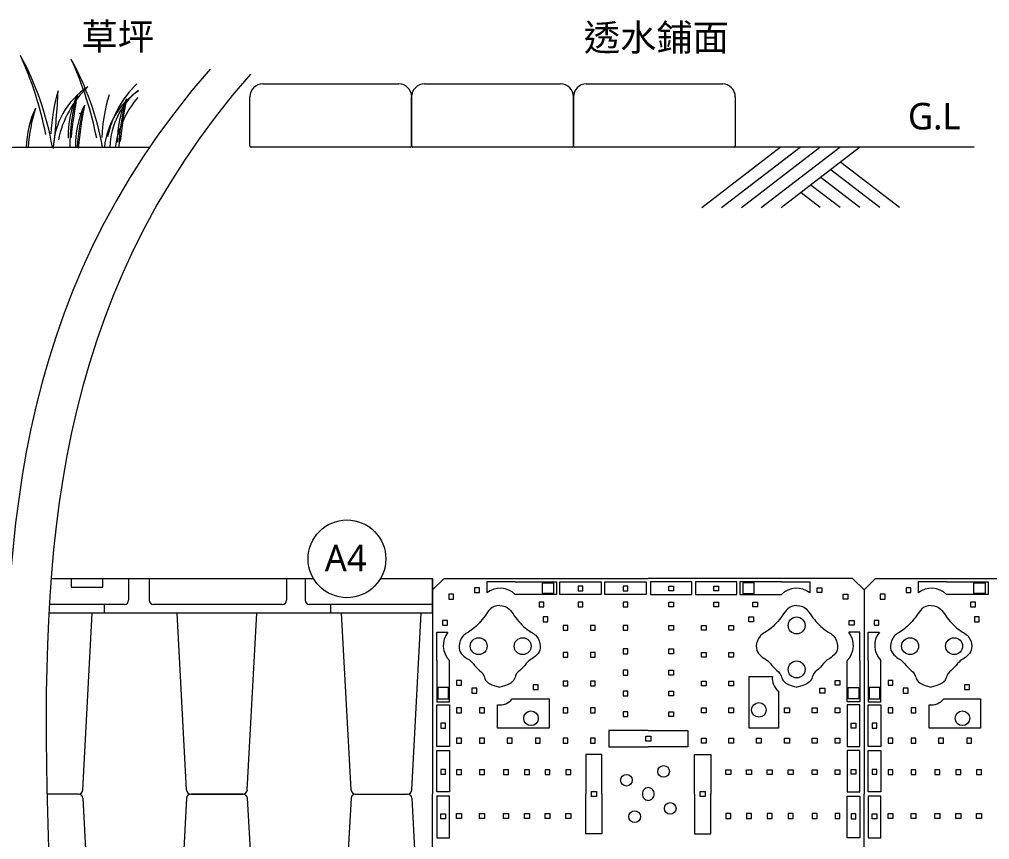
# Model space of a CAD drawing. Header units: millimetres. Extents: x 5208 to 9408, y 10 to 2980.
# Drawn here: x 7330 to 8060, y 1059 to 1677 of the extents above; entities that cross this region are included whole.
import ezdxf

# ---------------------------------------------------------------- set-up
doc = ezdxf.new("R2010")
doc.units = ezdxf.units.MM
doc.styles.add('微軟正黑體-20', font='Microsoft JhengHei.ttf', dxfattribs={"height": 20})

msp = doc.modelspace()

# ---------------------------------------------------------------- linework, layer by layer
at = {"lineweight": 5}
for p, q in [((7512.82, 1628.02), (7615.25, 1628.02)), ((7634.56, 1628.02), (7736.99, 1628.02)), ((7756.31, 1628.02), (7858.74, 1628.02)), ((7503.16, 1581.45), (7503.16, 1618.36)), ((7624.9, 1618.36), (7624.9, 1581.45)), ((7624.9, 1581.45), (7624.9, 1618.36)), ((7746.65, 1618.36), (7746.65, 1581.45)), ((7746.65, 1581.45), (7746.65, 1618.36)), ((7868.39, 1618.36), (7868.39, 1581.45)), ((6591.73, 1580.49), (7427.75, 1580.49)), ((7623.94, 1580.49), (7504.12, 1580.49)), ((7745.68, 1580.49), (7625.87, 1580.49)), ((7867.43, 1580.49), (7747.61, 1580.49)), ((8048.11, 1580.49), (7867.43, 1580.49)), ((7353.58, 1255.91), (7550.94, 1255.91)), ((7368.85, 1255.91), (7368.85, 1249.32)), ((7392.48, 1249.32), (7392.48, 1255.91)), ((7411.97, 1255.91), (7411.97, 1239.6)), ((7427.44, 1255.91), (7427.44, 1239.6)), ((7530.82, 1255.91), (7530.82, 1239.6)), ((7544.85, 1255.91), (7544.85, 1239.6)), ((7601.51, 1255.91), (7640.65, 1255.91)), ((7640.65, 1229.83), (7640.65, 1255.91)), ((7640.65, 1255.91), (7640.65, 1229.83)), ((7649.37, 1255.91), (7640.65, 1247.3)), ((7649.37, 1255.91), (7802.94, 1255.91)), ((7956.51, 1255.91), (7802.94, 1255.91)), ((7956.51, 1255.91), (7965.23, 1247.3)), ((7973.95, 1255.91), (7965.23, 1247.3)), ((7973.95, 1255.91), (8127.52, 1255.91)), ((7368.85, 1249.32), (7392.48, 1249.32)), ((7672.28, 1248.92), (7672.28, 1245.28)), ((7675.92, 1248.92), (7672.28, 1248.92)), ((7675.92, 1245.28), (7675.92, 1248.92)), ((7702.79, 1253.4), (7681.43, 1253.4)), ((7681.43, 1253.4), (7681.43, 1245)), ((7702.79, 1253.4), (7733.96, 1253.4)), ((7723.23, 1252.59), (7731.71, 1252.59)), ((7723.23, 1244.66), (7723.23, 1252.59)), ((7731.71, 1252.59), (7731.71, 1244.66)), ((7733.96, 1253.4), (7733.96, 1243.84)), ((7736.29, 1243.84), (7736.29, 1253.4)), ((7736.29, 1253.4), (7767.46, 1253.4)), ((7750.06, 1250.08), (7750.06, 1246.44)), ((7753.69, 1250.08), (7750.06, 1250.08)), ((7753.69, 1246.44), (7753.69, 1250.08)), ((7767.46, 1253.4), (7767.46, 1243.84)), ((7770.17, 1243.84), (7770.17, 1253.4)), ((7770.17, 1253.4), (7801.34, 1253.4)), ((7783.94, 1250.08), (7783.94, 1246.44)), ((7787.57, 1250.08), (7783.94, 1250.08)), ((7787.57, 1246.44), (7787.57, 1250.08)), ((7801.34, 1253.4), (7801.34, 1243.84)), ((7835.71, 1253.4), (7804.54, 1253.4)), ((7804.54, 1253.4), (7804.54, 1243.84)), ((7818.31, 1246.44), (7818.31, 1250.08)), ((7818.31, 1250.08), (7821.95, 1250.08)), ((7821.95, 1250.08), (7821.95, 1246.44)), ((7835.71, 1243.84), (7835.71, 1253.4)), ((7869.6, 1253.4), (7838.42, 1253.4)), ((7838.42, 1253.4), (7838.42, 1243.84)), ((7852.19, 1246.44), (7852.19, 1250.08)), ((7852.19, 1250.08), (7855.83, 1250.08)), ((7855.83, 1250.08), (7855.83, 1246.44)), ((7869.6, 1243.84), (7869.6, 1253.4)), ((7903.1, 1253.4), (7871.92, 1253.4)), ((7871.92, 1253.4), (7871.92, 1243.84)), ((7882.65, 1252.59), (7874.17, 1252.59)), ((7874.17, 1252.59), (7874.17, 1244.66)), ((7882.65, 1244.66), (7882.65, 1252.59)), ((7903.1, 1253.4), (7924.46, 1253.4)), ((7924.46, 1253.4), (7924.46, 1245)), ((7929.97, 1245.28), (7929.97, 1248.92)), ((7929.97, 1248.92), (7933.61, 1248.92)), ((7933.61, 1248.92), (7933.61, 1245.28)), ((7996.86, 1248.92), (7996.86, 1245.28)), ((8000.5, 1248.92), (7996.86, 1248.92)), ((8000.5, 1245.28), (8000.5, 1248.92)), ((8027.37, 1253.4), (8006.01, 1253.4)), ((8006.01, 1253.4), (8006.01, 1245)), ((8027.37, 1253.4), (8058.54, 1253.4)), ((8047.81, 1252.59), (8056.29, 1252.59)), ((8047.81, 1244.66), (8047.81, 1252.59)), ((8056.29, 1252.59), (8056.29, 1244.66)), ((8058.54, 1253.4), (8058.54, 1243.84)), ((7640.65, 1247.3), (7640.65, 1093.62)), ((7652.82, 1243.95), (7652.82, 1240.31)), ((7656.46, 1243.95), (7652.82, 1243.95)), ((7656.46, 1240.31), (7656.46, 1243.95)), ((7672.28, 1245.28), (7675.92, 1245.28)), ((7733.96, 1243.84), (7702.79, 1243.84)), ((7731.71, 1244.66), (7723.23, 1244.66)), ((7767.46, 1243.84), (7736.29, 1243.84)), ((7750.06, 1246.44), (7753.69, 1246.44)), ((7801.34, 1243.84), (7770.17, 1243.84)), ((7783.94, 1246.44), (7787.57, 1246.44)), ((7804.54, 1243.84), (7835.71, 1243.84)), ((7821.95, 1246.44), (7818.31, 1246.44)), ((7838.42, 1243.84), (7869.6, 1243.84)), ((7855.83, 1246.44), (7852.19, 1246.44)), ((7871.92, 1243.84), (7903.1, 1243.84)), ((7874.17, 1244.66), (7882.65, 1244.66)), ((7933.61, 1245.28), (7929.97, 1245.28)), ((7949.43, 1240.31), (7949.43, 1243.95)), ((7949.43, 1243.95), (7953.07, 1243.95)), ((7953.07, 1243.95), (7953.07, 1240.31)), ((7965.23, 1247.3), (7965.23, 1093.62)), ((7965.23, 1247.3), (7965.23, 1093.62)), ((7977.4, 1243.95), (7977.4, 1240.31)), ((7981.04, 1243.95), (7977.4, 1243.95)), ((7981.04, 1240.31), (7981.04, 1243.95)), ((7996.86, 1245.28), (8000.5, 1245.28)), ((8058.54, 1243.84), (8027.37, 1243.84)), ((8056.29, 1244.66), (8047.81, 1244.66)), ((7408.73, 1236.35), (7352.24, 1236.35)), ((7393.87, 1229.83), (7393.87, 1236.33)), ((7527.58, 1236.35), (7430.69, 1236.35)), ((7640.65, 1236.35), (7548.1, 1236.35)), ((7564, 1229.92), (7564, 1236.33)), ((7652.82, 1240.31), (7656.46, 1240.31)), ((7720.79, 1238.07), (7720.79, 1234.44)), ((7724.42, 1238.07), (7720.79, 1238.07)), ((7720.79, 1234.44), (7724.42, 1234.44)), ((7724.42, 1234.44), (7724.42, 1238.07)), ((7750.06, 1238.07), (7750.06, 1234.44)), ((7753.69, 1238.07), (7750.06, 1238.07)), ((7750.06, 1234.44), (7753.69, 1234.44)), ((7753.69, 1234.44), (7753.69, 1238.07)), ((7783.94, 1238.07), (7783.94, 1234.44)), ((7787.57, 1238.07), (7783.94, 1238.07)), ((7783.94, 1234.44), (7787.57, 1234.44)), ((7787.57, 1234.44), (7787.57, 1238.07)), ((7818.31, 1234.44), (7818.31, 1238.07)), ((7818.31, 1238.07), (7821.95, 1238.07)), ((7821.95, 1234.44), (7818.31, 1234.44)), ((7821.95, 1238.07), (7821.95, 1234.44)), ((7852.19, 1234.44), (7852.19, 1238.07)), ((7852.19, 1238.07), (7855.83, 1238.07)), ((7855.83, 1234.44), (7852.19, 1234.44)), ((7855.83, 1238.07), (7855.83, 1234.44)), ((7881.46, 1234.44), (7881.46, 1238.07)), ((7881.46, 1238.07), (7885.1, 1238.07)), ((7885.1, 1234.44), (7881.46, 1234.44)), ((7885.1, 1238.07), (7885.1, 1234.44)), ((7953.07, 1240.31), (7949.43, 1240.31)), ((7977.4, 1240.31), (7981.04, 1240.31)), ((8045.37, 1238.07), (8045.37, 1234.44)), ((8049, 1238.07), (8045.37, 1238.07)), ((8045.37, 1234.44), (8049, 1234.44)), ((8049, 1234.44), (8049, 1238.07)), ((7640.65, 1229.83), (7351.88, 1229.83)), ((7377.45, 1096.69), (7384.48, 1229.83)), ((7455.45, 1096.69), (7448.41, 1229.83)), ((7501.27, 1096.69), (7508.31, 1229.83)), ((7579.28, 1096.69), (7572.24, 1229.83)), ((7625.1, 1096.69), (7632.14, 1229.83)), ((7723.75, 1226.86), (7723.75, 1223.23)), ((7727.38, 1226.86), (7723.75, 1226.86)), ((7727.38, 1223.23), (7727.38, 1226.86)), ((7878.5, 1223.23), (7878.5, 1226.86)), ((7878.5, 1226.86), (7882.14, 1226.86)), ((7882.14, 1226.86), (7882.14, 1223.23)), ((8048.33, 1226.86), (8048.33, 1223.23)), ((8051.96, 1226.86), (8048.33, 1226.86)), ((8051.96, 1223.23), (8051.96, 1226.86)), ((7648.19, 1224.25), (7648.19, 1220.61)), ((7651.82, 1224.25), (7648.19, 1224.25)), ((7648.19, 1220.61), (7651.82, 1220.61)), ((7651.82, 1220.61), (7651.82, 1224.25)), ((7723.75, 1223.23), (7727.38, 1223.23)), ((7738.78, 1220.48), (7738.78, 1216.84)), ((7742.42, 1220.48), (7738.78, 1220.48)), ((7742.42, 1216.84), (7742.42, 1220.48)), ((7759.34, 1220.48), (7759.34, 1216.84)), ((7762.97, 1220.48), (7759.34, 1220.48)), ((7762.97, 1216.84), (7762.97, 1220.48)), ((7783.94, 1220.48), (7783.94, 1216.84)), ((7787.57, 1220.48), (7783.94, 1220.48)), ((7787.57, 1216.84), (7787.57, 1220.48)), ((7818.31, 1216.84), (7818.31, 1220.48)), ((7818.31, 1220.48), (7821.95, 1220.48)), ((7821.95, 1220.48), (7821.95, 1216.84)), ((7842.91, 1216.84), (7842.91, 1220.48)), ((7842.91, 1220.48), (7846.55, 1220.48)), ((7846.55, 1220.48), (7846.55, 1216.84)), ((7863.47, 1216.84), (7863.47, 1220.48)), ((7863.47, 1220.48), (7867.11, 1220.48)), ((7867.11, 1220.48), (7867.11, 1216.84)), ((7882.14, 1223.23), (7878.5, 1223.23)), ((7954.06, 1220.61), (7954.06, 1224.25)), ((7954.06, 1224.25), (7957.7, 1224.25)), ((7957.7, 1220.61), (7954.06, 1220.61)), ((7957.7, 1224.25), (7957.7, 1220.61)), ((7972.77, 1224.25), (7972.77, 1220.61)), ((7976.4, 1224.25), (7972.77, 1224.25)), ((7972.77, 1220.61), (7976.4, 1220.61)), ((7976.4, 1220.61), (7976.4, 1224.25)), ((8048.33, 1223.23), (8051.96, 1223.23)), ((7643.77, 1194.15), (7643.77, 1215.5)), ((7643.77, 1215.5), (7652.17, 1215.5)), ((7738.78, 1216.84), (7742.42, 1216.84)), ((7759.34, 1216.84), (7762.97, 1216.84)), ((7783.94, 1216.84), (7787.57, 1216.84)), ((7821.95, 1216.84), (7818.31, 1216.84)), ((7846.55, 1216.84), (7842.91, 1216.84)), ((7867.11, 1216.84), (7863.47, 1216.84)), ((7962.12, 1215.5), (7953.71, 1215.5)), ((7962.12, 1194.15), (7962.12, 1215.5)), ((7968.35, 1194.15), (7968.35, 1215.5)), ((7968.35, 1215.5), (7976.75, 1215.5)), ((7738.78, 1200.21), (7738.78, 1196.57)), ((7742.42, 1200.21), (7738.78, 1200.21)), ((7742.42, 1196.57), (7742.42, 1200.21)), ((7759.34, 1200.21), (7759.34, 1196.57)), ((7762.97, 1200.21), (7759.34, 1200.21)), ((7762.97, 1196.57), (7762.97, 1200.21)), ((7783.94, 1202.81), (7783.94, 1199.17)), ((7787.57, 1202.81), (7783.94, 1202.81)), ((7783.94, 1199.17), (7787.57, 1199.17)), ((7787.57, 1199.17), (7787.57, 1202.81)), ((7818.31, 1199.17), (7818.31, 1202.81)), ((7818.31, 1202.81), (7821.95, 1202.81)), ((7821.95, 1199.17), (7818.31, 1199.17)), ((7821.95, 1202.81), (7821.95, 1199.17)), ((7842.91, 1196.57), (7842.91, 1200.21)), ((7842.91, 1200.21), (7846.55, 1200.21)), ((7846.55, 1200.21), (7846.55, 1196.57)), ((7863.47, 1196.57), (7863.47, 1200.21)), ((7863.47, 1200.21), (7867.11, 1200.21)), ((7867.11, 1200.21), (7867.11, 1196.57)), ((7643.77, 1194.15), (7643.77, 1162.97)), ((7653.33, 1162.97), (7653.33, 1194.15)), ((7738.78, 1196.57), (7742.42, 1196.57)), ((7759.34, 1196.57), (7762.97, 1196.57)), ((7846.55, 1196.57), (7842.91, 1196.57)), ((7867.11, 1196.57), (7863.47, 1196.57)), ((7952.55, 1162.97), (7952.55, 1194.15)), ((7962.12, 1194.15), (7962.12, 1162.97)), ((7968.35, 1194.15), (7968.35, 1162.97)), ((7977.91, 1162.97), (7977.91, 1194.15)), ((7783.94, 1186.79), (7783.94, 1183.15)), ((7787.57, 1186.79), (7783.94, 1186.79)), ((7783.94, 1183.15), (7787.57, 1183.15)), ((7787.57, 1183.15), (7787.57, 1186.79)), ((7818.31, 1183.15), (7818.31, 1186.79)), ((7818.31, 1186.79), (7821.95, 1186.79)), ((7821.95, 1183.15), (7818.31, 1183.15)), ((7821.95, 1186.79), (7821.95, 1183.15)), ((7658.75, 1179.18), (7658.75, 1175.55)), ((7662.38, 1179.18), (7658.75, 1179.18)), ((7658.75, 1175.55), (7662.38, 1175.55)), ((7662.38, 1175.55), (7662.38, 1179.18)), ((7716.32, 1175.88), (7716.32, 1172.24)), ((7719.96, 1175.88), (7716.32, 1175.88)), ((7719.96, 1172.24), (7719.96, 1175.88)), ((7738.78, 1178.68), (7738.78, 1175.05)), ((7742.42, 1178.68), (7738.78, 1178.68)), ((7742.42, 1175.05), (7742.42, 1178.68)), ((7759.34, 1178.68), (7759.34, 1175.05)), ((7762.97, 1178.68), (7759.34, 1178.68)), ((7762.97, 1175.05), (7762.97, 1178.68)), ((7842.91, 1175.05), (7842.91, 1178.68)), ((7842.91, 1178.68), (7846.55, 1178.68)), ((7846.55, 1178.68), (7846.55, 1175.05)), ((7863.47, 1175.05), (7863.47, 1178.68)), ((7863.47, 1178.68), (7867.11, 1178.68)), ((7867.11, 1178.68), (7867.11, 1175.05)), ((7878.77, 1143.23), (7878.77, 1182.05)), ((7878.77, 1182.05), (7896.33, 1182.05)), ((7943.5, 1175.55), (7943.5, 1179.18)), ((7943.5, 1179.18), (7947.14, 1179.18)), ((7947.14, 1175.55), (7943.5, 1175.55)), ((7947.14, 1179.18), (7947.14, 1175.55)), ((7983.33, 1179.18), (7983.33, 1175.55)), ((7986.97, 1179.18), (7983.33, 1179.18)), ((7983.33, 1175.55), (7986.97, 1175.55)), ((7986.97, 1175.55), (7986.97, 1179.18)), ((8040.91, 1175.88), (8040.91, 1172.24)), ((8044.54, 1175.88), (8040.91, 1175.88)), ((8044.54, 1172.24), (8044.54, 1175.88)), ((7644.59, 1173.7), (7644.59, 1165.22)), ((7652.52, 1173.7), (7644.59, 1173.7)), ((7652.52, 1165.22), (7652.52, 1173.7)), ((7670.17, 1173.21), (7670.17, 1169.58)), ((7673.81, 1173.21), (7670.17, 1173.21)), ((7670.17, 1169.58), (7673.81, 1169.58)), ((7673.81, 1169.58), (7673.81, 1173.21)), ((7716.32, 1172.24), (7719.96, 1172.24)), ((7738.78, 1175.05), (7742.42, 1175.05)), ((7759.34, 1175.05), (7762.97, 1175.05)), ((7783.94, 1171.16), (7783.94, 1167.52)), ((7787.57, 1171.16), (7783.94, 1171.16)), ((7787.57, 1167.52), (7787.57, 1171.16)), ((7818.31, 1167.52), (7818.31, 1171.16)), ((7818.31, 1171.16), (7821.95, 1171.16)), ((7821.95, 1171.16), (7821.95, 1167.52)), ((7846.55, 1175.05), (7842.91, 1175.05)), ((7867.11, 1175.05), (7863.47, 1175.05)), ((7900.79, 1170.98), (7900.79, 1143.23)), ((7932.08, 1169.58), (7932.08, 1173.21)), ((7932.08, 1173.21), (7935.71, 1173.21)), ((7935.71, 1169.58), (7932.08, 1169.58)), ((7935.71, 1173.21), (7935.71, 1169.58)), ((7953.37, 1165.22), (7953.37, 1173.7)), ((7953.37, 1173.7), (7961.3, 1173.7)), ((7961.3, 1173.7), (7961.3, 1165.22)), ((7969.17, 1173.7), (7969.17, 1165.22)), ((7977.1, 1173.7), (7969.17, 1173.7)), ((7977.1, 1165.22), (7977.1, 1173.7)), ((7994.75, 1173.21), (7994.75, 1169.58)), ((7998.39, 1173.21), (7994.75, 1173.21)), ((7994.75, 1169.58), (7998.39, 1169.58)), ((7998.39, 1169.58), (7998.39, 1173.21)), ((8040.91, 1172.24), (8044.54, 1172.24)), ((7643.77, 1162.97), (7653.33, 1162.97)), ((7643.77, 1160.67), (7653.33, 1160.67)), ((7643.77, 1129.49), (7643.77, 1160.67)), ((7644.59, 1165.22), (7652.52, 1165.22)), ((7653.33, 1160.67), (7653.33, 1129.49)), ((7689.55, 1143.23), (7689.55, 1160.79)), ((7700.61, 1165.25), (7728.37, 1165.25)), ((7728.37, 1165.25), (7728.37, 1143.23)), ((7783.94, 1167.52), (7787.57, 1167.52)), ((7821.95, 1167.52), (7818.31, 1167.52)), ((7962.12, 1162.97), (7952.55, 1162.97)), ((7962.12, 1160.67), (7952.55, 1160.67)), ((7952.55, 1160.67), (7952.55, 1129.49)), ((7961.3, 1165.22), (7953.37, 1165.22)), ((7962.12, 1129.49), (7962.12, 1160.67)), ((7968.35, 1162.97), (7977.91, 1162.97)), ((7968.35, 1160.67), (7977.91, 1160.67)), ((7968.35, 1129.49), (7968.35, 1160.67)), ((7969.17, 1165.22), (7977.1, 1165.22)), ((7977.91, 1160.67), (7977.91, 1129.49)), ((8014.13, 1143.23), (8014.13, 1160.79)), ((8025.19, 1165.25), (8052.95, 1165.25)), ((8052.95, 1165.25), (8052.95, 1143.23)), ((7658.75, 1158.44), (7658.75, 1154.81)), ((7662.38, 1158.44), (7658.75, 1158.44)), ((7658.75, 1154.81), (7662.38, 1154.81)), ((7662.38, 1154.81), (7662.38, 1158.44)), ((7676, 1158.44), (7676, 1154.81)), ((7679.64, 1158.44), (7676, 1158.44)), ((7676, 1154.81), (7679.64, 1154.81)), ((7679.64, 1154.81), (7679.64, 1158.44)), ((7738.78, 1158.42), (7738.78, 1154.78)), ((7742.42, 1158.42), (7738.78, 1158.42)), ((7738.78, 1154.78), (7742.42, 1154.78)), ((7742.42, 1154.78), (7742.42, 1158.42)), ((7759.34, 1158.42), (7759.34, 1154.78)), ((7762.97, 1158.42), (7759.34, 1158.42)), ((7759.34, 1154.78), (7762.97, 1154.78)), ((7762.97, 1154.78), (7762.97, 1158.42)), ((7783.94, 1155.59), (7783.94, 1151.95)), ((7787.57, 1155.59), (7783.94, 1155.59)), ((7787.57, 1151.95), (7787.57, 1155.59)), ((7818.31, 1151.95), (7818.31, 1155.59)), ((7818.31, 1155.59), (7821.95, 1155.59)), ((7821.95, 1155.59), (7821.95, 1151.95)), ((7842.91, 1154.78), (7842.91, 1158.42)), ((7842.91, 1158.42), (7846.55, 1158.42)), ((7846.55, 1154.78), (7842.91, 1154.78)), ((7846.55, 1158.42), (7846.55, 1154.78)), ((7863.47, 1154.78), (7863.47, 1158.42)), ((7863.47, 1158.42), (7867.11, 1158.42)), ((7867.11, 1154.78), (7863.47, 1154.78)), ((7867.11, 1158.42), (7867.11, 1154.78)), ((7905.47, 1154.81), (7905.47, 1158.44)), ((7905.47, 1158.44), (7909.11, 1158.44)), ((7909.11, 1154.81), (7905.47, 1154.81)), ((7909.11, 1158.44), (7909.11, 1154.81)), ((7926.25, 1154.81), (7926.25, 1158.44)), ((7926.25, 1158.44), (7929.89, 1158.44)), ((7929.89, 1154.81), (7926.25, 1154.81)), ((7929.89, 1158.44), (7929.89, 1154.81)), ((7943.5, 1154.81), (7943.5, 1158.44)), ((7943.5, 1158.44), (7947.14, 1158.44)), ((7947.14, 1154.81), (7943.5, 1154.81)), ((7947.14, 1158.44), (7947.14, 1154.81)), ((7983.33, 1158.44), (7983.33, 1154.81)), ((7986.97, 1158.44), (7983.33, 1158.44)), ((7983.33, 1154.81), (7986.97, 1154.81)), ((7986.97, 1154.81), (7986.97, 1158.44)), ((8000.58, 1158.44), (8000.58, 1154.81)), ((8004.22, 1158.44), (8000.58, 1158.44)), ((8000.58, 1154.81), (8004.22, 1154.81)), ((8004.22, 1154.81), (8004.22, 1158.44)), ((7646.73, 1146.9), (7646.73, 1143.26)), ((7650.37, 1146.9), (7646.73, 1146.9)), ((7650.37, 1143.26), (7650.37, 1146.9)), ((7783.94, 1151.95), (7787.57, 1151.95)), ((7821.95, 1151.95), (7818.31, 1151.95)), ((7955.52, 1143.26), (7955.52, 1146.9)), ((7955.52, 1146.9), (7959.15, 1146.9)), ((7959.15, 1146.9), (7959.15, 1143.26)), ((7971.31, 1146.9), (7971.31, 1143.26)), ((7974.95, 1146.9), (7971.31, 1146.9)), ((7974.95, 1143.26), (7974.95, 1146.9)), ((7646.73, 1143.26), (7650.37, 1143.26)), ((7728.37, 1143.23), (7689.55, 1143.23)), ((7802.94, 1141.37), (7773.16, 1141.37)), ((7773.16, 1141.37), (7773.16, 1129.23)), ((7802.94, 1141.37), (7832.73, 1141.37)), ((7832.73, 1141.37), (7832.73, 1129.23)), ((7900.79, 1143.23), (7878.77, 1143.23)), ((7959.15, 1143.26), (7955.52, 1143.26)), ((7971.31, 1143.26), (7974.95, 1143.26)), ((8052.95, 1143.23), (8014.13, 1143.23)), ((7658.75, 1135.62), (7658.75, 1131.98)), ((7662.38, 1135.62), (7658.75, 1135.62)), ((7658.75, 1131.98), (7662.38, 1131.98)), ((7662.38, 1131.98), (7662.38, 1135.62)), ((7676, 1135.62), (7676, 1131.98)), ((7679.64, 1135.62), (7676, 1135.62)), ((7676, 1131.98), (7679.64, 1131.98)), ((7679.64, 1131.98), (7679.64, 1135.62)), ((7696.78, 1135.62), (7696.78, 1131.98)), ((7700.41, 1135.62), (7696.78, 1135.62)), ((7696.78, 1131.98), (7700.41, 1131.98)), ((7700.41, 1131.98), (7700.41, 1135.62)), ((7718, 1135.62), (7718, 1131.98)), ((7721.63, 1135.62), (7718, 1135.62)), ((7718, 1131.98), (7721.63, 1131.98)), ((7721.63, 1131.98), (7721.63, 1135.62)), ((7738.78, 1135.62), (7738.78, 1131.98)), ((7742.42, 1135.62), (7738.78, 1135.62)), ((7738.78, 1131.98), (7742.42, 1131.98)), ((7742.42, 1131.98), (7742.42, 1135.62)), ((7759.34, 1135.62), (7759.34, 1131.98)), ((7762.97, 1135.62), (7759.34, 1135.62)), ((7759.34, 1131.98), (7762.97, 1131.98)), ((7762.97, 1131.98), (7762.97, 1135.62)), ((7801.12, 1133.48), (7801.12, 1137.12)), ((7801.12, 1137.12), (7804.76, 1137.12)), ((7804.76, 1133.48), (7801.12, 1133.48)), ((7804.76, 1137.12), (7804.76, 1133.48)), ((7842.91, 1131.98), (7842.91, 1135.62)), ((7842.91, 1135.62), (7846.55, 1135.62)), ((7846.55, 1131.98), (7842.91, 1131.98)), ((7846.55, 1135.62), (7846.55, 1131.98)), ((7863.47, 1131.98), (7863.47, 1135.62)), ((7863.47, 1135.62), (7867.11, 1135.62)), ((7867.11, 1131.98), (7863.47, 1131.98)), ((7867.11, 1135.62), (7867.11, 1131.98)), ((7884.25, 1131.98), (7884.25, 1135.62)), ((7884.25, 1135.62), (7887.89, 1135.62)), ((7887.89, 1131.98), (7884.25, 1131.98)), ((7887.89, 1135.62), (7887.89, 1131.98)), ((7905.47, 1131.98), (7905.47, 1135.62)), ((7905.47, 1135.62), (7909.11, 1135.62)), ((7909.11, 1131.98), (7905.47, 1131.98)), ((7909.11, 1135.62), (7909.11, 1131.98)), ((7926.25, 1131.98), (7926.25, 1135.62)), ((7926.25, 1135.62), (7929.89, 1135.62)), ((7929.89, 1131.98), (7926.25, 1131.98)), ((7929.89, 1135.62), (7929.89, 1131.98)), ((7943.5, 1131.98), (7943.5, 1135.62)), ((7943.5, 1135.62), (7947.14, 1135.62)), ((7947.14, 1131.98), (7943.5, 1131.98)), ((7947.14, 1135.62), (7947.14, 1131.98)), ((7983.33, 1135.62), (7983.33, 1131.98)), ((7986.97, 1135.62), (7983.33, 1135.62)), ((7983.33, 1131.98), (7986.97, 1131.98)), ((7986.97, 1131.98), (7986.97, 1135.62)), ((8000.58, 1135.62), (8000.58, 1131.98)), ((8004.22, 1135.62), (8000.58, 1135.62)), ((8000.58, 1131.98), (8004.22, 1131.98)), ((8004.22, 1131.98), (8004.22, 1135.62)), ((8021.36, 1135.62), (8021.36, 1131.98)), ((8024.99, 1135.62), (8021.36, 1135.62)), ((8021.36, 1131.98), (8024.99, 1131.98)), ((8024.99, 1131.98), (8024.99, 1135.62)), ((8042.58, 1135.62), (8042.58, 1131.98)), ((8046.21, 1135.62), (8042.58, 1135.62)), ((8042.58, 1131.98), (8046.21, 1131.98)), ((8046.21, 1131.98), (8046.21, 1135.62)), ((7653.33, 1129.49), (7643.77, 1129.49)), ((7643.77, 1126.47), (7653.33, 1126.47)), ((7643.77, 1095.29), (7643.77, 1126.47)), ((7653.33, 1126.47), (7653.33, 1095.29)), ((7773.16, 1129.23), (7802.94, 1129.23)), ((7832.73, 1129.23), (7802.94, 1129.23)), ((7952.55, 1129.49), (7962.12, 1129.49)), ((7962.12, 1126.47), (7952.55, 1126.47)), ((7952.55, 1126.47), (7952.55, 1095.29)), ((7962.12, 1095.29), (7962.12, 1126.47)), ((7977.91, 1129.49), (7968.35, 1129.49)), ((7968.35, 1126.47), (7977.91, 1126.47)), ((7968.35, 1095.29), (7968.35, 1126.47)), ((7977.91, 1126.47), (7977.91, 1095.29)), ((7768.09, 1123.46), (7755.95, 1123.46)), ((7755.95, 1123.46), (7755.95, 1093.62)), ((7768.09, 1093.62), (7768.09, 1123.46)), ((7837.79, 1093.62), (7837.79, 1123.46)), ((7837.79, 1123.46), (7849.94, 1123.46)), ((7849.94, 1123.46), (7849.94, 1093.62)), ((7646.73, 1112.15), (7646.73, 1108.51)), ((7650.37, 1112.15), (7646.73, 1112.15)), ((7650.37, 1108.51), (7650.37, 1112.15)), ((7658.75, 1111.94), (7658.75, 1108.31)), ((7662.38, 1111.94), (7658.75, 1111.94)), ((7662.38, 1108.31), (7662.38, 1111.94)), ((7676, 1111.94), (7676, 1108.31)), ((7679.64, 1111.94), (7676, 1111.94)), ((7679.64, 1108.31), (7679.64, 1111.94)), ((7694.05, 1111.94), (7694.05, 1108.31)), ((7697.68, 1111.94), (7694.05, 1111.94)), ((7697.68, 1108.31), (7697.68, 1111.94)), ((7709.81, 1111.94), (7709.81, 1108.31)), ((7713.44, 1111.94), (7709.81, 1111.94)), ((7713.44, 1108.31), (7713.44, 1111.94)), ((7725.33, 1111.94), (7725.33, 1108.31)), ((7728.96, 1111.94), (7725.33, 1111.94)), ((7728.96, 1108.31), (7728.96, 1111.94)), ((7740.97, 1111.94), (7740.97, 1108.31)), ((7744.6, 1111.94), (7740.97, 1111.94)), ((7744.6, 1108.31), (7744.6, 1111.94)), ((7861.28, 1108.31), (7861.28, 1111.94)), ((7861.28, 1111.94), (7864.92, 1111.94)), ((7864.92, 1111.94), (7864.92, 1108.31)), ((7876.92, 1108.31), (7876.92, 1111.94)), ((7876.92, 1111.94), (7880.56, 1111.94)), ((7880.56, 1111.94), (7880.56, 1108.31)), ((7892.44, 1108.31), (7892.44, 1111.94)), ((7892.44, 1111.94), (7896.08, 1111.94)), ((7896.08, 1111.94), (7896.08, 1108.31)), ((7908.2, 1108.31), (7908.2, 1111.94)), ((7908.2, 1111.94), (7911.84, 1111.94)), ((7911.84, 1111.94), (7911.84, 1108.31)), ((7926.25, 1108.31), (7926.25, 1111.94)), ((7926.25, 1111.94), (7929.89, 1111.94)), ((7929.89, 1111.94), (7929.89, 1108.31)), ((7943.5, 1108.31), (7943.5, 1111.94)), ((7943.5, 1111.94), (7947.14, 1111.94)), ((7947.14, 1111.94), (7947.14, 1108.31)), ((7955.52, 1108.51), (7955.52, 1112.15)), ((7955.52, 1112.15), (7959.15, 1112.15)), ((7959.15, 1112.15), (7959.15, 1108.51)), ((7971.31, 1112.15), (7971.31, 1108.51)), ((7974.95, 1112.15), (7971.31, 1112.15)), ((7974.95, 1108.51), (7974.95, 1112.15)), ((7983.33, 1111.94), (7983.33, 1108.31)), ((7986.97, 1111.94), (7983.33, 1111.94)), ((7986.97, 1108.31), (7986.97, 1111.94)), ((8000.58, 1111.94), (8000.58, 1108.31)), ((8004.22, 1111.94), (8000.58, 1111.94)), ((8004.22, 1108.31), (8004.22, 1111.94)), ((8018.63, 1111.94), (8018.63, 1108.31)), ((8022.26, 1111.94), (8018.63, 1111.94)), ((8022.26, 1108.31), (8022.26, 1111.94)), ((8034.39, 1111.94), (8034.39, 1108.31)), ((8038.02, 1111.94), (8034.39, 1111.94)), ((8038.02, 1108.31), (8038.02, 1111.94)), ((8049.91, 1111.94), (8049.91, 1108.31)), ((8053.54, 1111.94), (8049.91, 1111.94)), ((8053.54, 1108.31), (8053.54, 1111.94)), ((7646.73, 1108.51), (7650.37, 1108.51)), ((7658.75, 1108.31), (7662.38, 1108.31)), ((7676, 1108.31), (7679.64, 1108.31)), ((7694.05, 1108.31), (7697.68, 1108.31)), ((7709.81, 1108.31), (7713.44, 1108.31)), ((7725.33, 1108.31), (7728.96, 1108.31)), ((7740.97, 1108.31), (7744.6, 1108.31)), ((7864.92, 1108.31), (7861.28, 1108.31)), ((7880.56, 1108.31), (7876.92, 1108.31)), ((7896.08, 1108.31), (7892.44, 1108.31)), ((7911.84, 1108.31), (7908.2, 1108.31)), ((7929.89, 1108.31), (7926.25, 1108.31)), ((7947.14, 1108.31), (7943.5, 1108.31)), ((7959.15, 1108.51), (7955.52, 1108.51)), ((7971.31, 1108.51), (7974.95, 1108.51)), ((7983.33, 1108.31), (7986.97, 1108.31)), ((8000.58, 1108.31), (8004.22, 1108.31)), ((8018.63, 1108.31), (8022.26, 1108.31)), ((8034.39, 1108.31), (8038.02, 1108.31)), ((8049.91, 1108.31), (8053.54, 1108.31)), ((7653.33, 1095.29), (7643.77, 1095.29)), ((7760.2, 1091.8), (7760.2, 1095.44)), ((7760.2, 1095.44), (7763.84, 1095.44)), ((7763.84, 1095.44), (7763.84, 1091.8)), ((7842.05, 1091.8), (7842.05, 1095.44)), ((7842.05, 1095.44), (7845.68, 1095.44)), ((7845.68, 1095.44), (7845.68, 1091.8)), ((7952.55, 1095.29), (7962.12, 1095.29)), ((7977.91, 1095.29), (7968.35, 1095.29)), ((7374.2, 1093.62), (7350.61, 1093.62)), ((7374.2, 1093.62), (7350.61, 1093.62)), ((7377.45, 1090.54), (7384.48, 957.4)), ((7455.45, 1090.54), (7448.41, 957.4)), ((7458.69, 1093.62), (7498.03, 1093.62)), ((7498.03, 1093.62), (7458.69, 1093.62)), ((7501.27, 1090.54), (7508.31, 957.4)), ((7579.28, 1090.54), (7572.24, 957.4)), ((7582.52, 1093.62), (7621.86, 1093.62)), ((7582.52, 1093.62), (7621.86, 1093.62)), ((7625.1, 1090.54), (7632.14, 957.4)), ((7640.65, 939.94), (7640.65, 1093.62)), ((7653.33, 1091.94), (7643.77, 1091.94)), ((7643.77, 1091.94), (7643.77, 1060.77)), ((7653.33, 1060.77), (7653.33, 1091.94)), ((7755.95, 1063.77), (7755.95, 1093.62)), ((7763.84, 1091.8), (7760.2, 1091.8)), ((7768.09, 1093.62), (7768.09, 1063.77)), ((7837.79, 1093.62), (7837.79, 1063.77)), ((7845.68, 1091.8), (7842.05, 1091.8)), ((7849.94, 1063.77), (7849.94, 1093.62)), ((7952.55, 1060.77), (7952.55, 1091.94)), ((7952.55, 1091.94), (7962.12, 1091.94)), ((7962.12, 1091.94), (7962.12, 1060.77)), ((7965.23, 939.94), (7965.23, 1093.62)), ((7965.23, 939.94), (7965.23, 1093.62)), ((7977.91, 1091.94), (7968.35, 1091.94)), ((7968.35, 1091.94), (7968.35, 1060.77)), ((7977.91, 1060.77), (7977.91, 1091.94)), ((7646.73, 1075.08), (7646.73, 1078.72)), ((7646.73, 1078.72), (7650.37, 1078.72)), ((7650.37, 1075.08), (7646.73, 1075.08)), ((7650.37, 1078.72), (7650.37, 1075.08)), ((7658.75, 1075.29), (7658.75, 1078.93)), ((7658.75, 1078.93), (7662.38, 1078.93)), ((7662.38, 1075.29), (7658.75, 1075.29)), ((7662.38, 1078.93), (7662.38, 1075.29)), ((7676, 1075.29), (7676, 1078.93)), ((7676, 1078.93), (7679.64, 1078.93)), ((7679.64, 1075.29), (7676, 1075.29)), ((7679.64, 1078.93), (7679.64, 1075.29)), ((7694.05, 1075.29), (7694.05, 1078.93)), ((7694.05, 1078.93), (7697.68, 1078.93)), ((7697.68, 1075.29), (7694.05, 1075.29)), ((7697.68, 1078.93), (7697.68, 1075.29)), ((7709.81, 1075.29), (7709.81, 1078.93)), ((7709.81, 1078.93), (7713.44, 1078.93)), ((7713.44, 1075.29), (7709.81, 1075.29)), ((7713.44, 1078.93), (7713.44, 1075.29)), ((7725.33, 1075.29), (7725.33, 1078.93)), ((7725.33, 1078.93), (7728.96, 1078.93)), ((7728.96, 1075.29), (7725.33, 1075.29)), ((7728.96, 1078.93), (7728.96, 1075.29)), ((7740.97, 1075.29), (7740.97, 1078.93)), ((7740.97, 1078.93), (7744.6, 1078.93)), ((7744.6, 1075.29), (7740.97, 1075.29)), ((7744.6, 1078.93), (7744.6, 1075.29)), ((7864.92, 1078.93), (7861.28, 1078.93)), ((7861.28, 1078.93), (7861.28, 1075.29)), ((7861.28, 1075.29), (7864.92, 1075.29)), ((7864.92, 1075.29), (7864.92, 1078.93)), ((7880.56, 1078.93), (7876.92, 1078.93)), ((7876.92, 1078.93), (7876.92, 1075.29)), ((7876.92, 1075.29), (7880.56, 1075.29)), ((7880.56, 1075.29), (7880.56, 1078.93)), ((7896.08, 1078.93), (7892.44, 1078.93)), ((7892.44, 1078.93), (7892.44, 1075.29)), ((7892.44, 1075.29), (7896.08, 1075.29)), ((7896.08, 1075.29), (7896.08, 1078.93)), ((7911.84, 1078.93), (7908.2, 1078.93)), ((7908.2, 1078.93), (7908.2, 1075.29)), ((7908.2, 1075.29), (7911.84, 1075.29)), ((7911.84, 1075.29), (7911.84, 1078.93)), ((7929.89, 1078.93), (7926.25, 1078.93)), ((7926.25, 1078.93), (7926.25, 1075.29)), ((7926.25, 1075.29), (7929.89, 1075.29)), ((7929.89, 1075.29), (7929.89, 1078.93)), ((7947.14, 1078.93), (7943.5, 1078.93)), ((7943.5, 1078.93), (7943.5, 1075.29)), ((7943.5, 1075.29), (7947.14, 1075.29)), ((7947.14, 1075.29), (7947.14, 1078.93)), ((7959.15, 1078.72), (7955.52, 1078.72)), ((7955.52, 1078.72), (7955.52, 1075.08)), ((7955.52, 1075.08), (7959.15, 1075.08)), ((7959.15, 1075.08), (7959.15, 1078.72)), ((7971.31, 1075.08), (7971.31, 1078.72)), ((7971.31, 1078.72), (7974.95, 1078.72)), ((7974.95, 1075.08), (7971.31, 1075.08)), ((7974.95, 1078.72), (7974.95, 1075.08)), ((7983.33, 1075.29), (7983.33, 1078.93)), ((7983.33, 1078.93), (7986.97, 1078.93)), ((7986.97, 1075.29), (7983.33, 1075.29)), ((7986.97, 1078.93), (7986.97, 1075.29)), ((8000.58, 1075.29), (8000.58, 1078.93)), ((8000.58, 1078.93), (8004.22, 1078.93)), ((8004.22, 1075.29), (8000.58, 1075.29)), ((8004.22, 1078.93), (8004.22, 1075.29)), ((8018.63, 1075.29), (8018.63, 1078.93)), ((8018.63, 1078.93), (8022.26, 1078.93)), ((8022.26, 1075.29), (8018.63, 1075.29)), ((8022.26, 1078.93), (8022.26, 1075.29)), ((8034.39, 1075.29), (8034.39, 1078.93)), ((8034.39, 1078.93), (8038.02, 1078.93)), ((8038.02, 1075.29), (8034.39, 1075.29)), ((8038.02, 1078.93), (8038.02, 1075.29)), ((8049.91, 1075.29), (8049.91, 1078.93)), ((8049.91, 1078.93), (8053.54, 1078.93)), ((8053.54, 1075.29), (8049.91, 1075.29)), ((8053.54, 1078.93), (8053.54, 1075.29)), ((7643.77, 1060.77), (7653.33, 1060.77)), ((7768.09, 1063.77), (7755.95, 1063.77)), ((7837.79, 1063.77), (7849.94, 1063.77)), ((7962.12, 1060.77), (7952.55, 1060.77)), ((7968.35, 1060.77), (7977.91, 1060.77))]:
    msp.add_line(p, q, dxfattribs=at)
at = {"linetype": 'Continuous', "lineweight": 5}
for p, q in [((7843.16, 1534.93), (7902.19, 1580.49)), ((7858.07, 1534.93), (7917.1, 1580.49)), ((7872.98, 1534.93), (7932.01, 1580.49)), ((7887.9, 1534.93), (7946.93, 1580.49)), ((7902.81, 1534.93), (7961.84, 1580.49)), ((7940.4, 1563.46), (7977.06, 1535.17)), ((7947.86, 1569.22), (7991.98, 1535.17)), ((7932.95, 1557.71), (7962.15, 1535.17)), ((7925.49, 1551.96), (7947.24, 1535.17)), ((7918.03, 1546.2), (7932.32, 1535.17))]:
    msp.add_line(p, q, dxfattribs=at)
at = {"lineweight": 5}
for centre, radius in [((7576.22, 1270.62), 29.25), ((7914.53, 1220.49), 6.37), ((7675.34, 1204.92), 6.37), ((7708.42, 1204.92), 6.37), ((7999.92, 1204.92), 6.37), ((8033.01, 1204.92), 6.37), ((7914.53, 1187.41), 6.37), ((7886.17, 1156.93), 5.49), ((7714.67, 1150.62), 5.49), ((8039.25, 1150.62), 5.49), ((7814.43, 1110.64), 4.39), ((7786.49, 1104.03), 4.39), ((7792.69, 1076.6), 4.39), ((7819.39, 1082.79), 4.39)]:
    msp.add_circle(centre, radius, dxfattribs=at)
for centre, radius, start, end in [((7084.83, 1537.78), 269.92, 11.17005, 24.4499), ((7135.31, 1542.71), 222.52, 9.77355, 28.6766), ((7123.14, 1534.81), 269.92, 11.17005, 24.4499), ((7173.62, 1539.74), 222.52, 10.55083, 28.6766), ((7470.44, 1573.08), 75.82, 133.57028, 168.55916), ((7512.82, 1618.36), 9.66, 90, 180), ((7615.25, 1618.36), 9.66, 360, 90), ((7634.56, 1618.36), 9.66, 90, 180), ((7736.99, 1618.36), 9.66, 360, 90), ((7756.31, 1618.36), 9.66, 90, 180), ((7858.74, 1618.36), 9.66, 360, 90), ((7479.9, 1586.07), 126.42, 163.08754, 177.95947), ((7412.82, 1577.63), 57.66, 123.21029, 178.14022), ((6667.82, 1657.07), 691.97, 353.62919, 357.16484), ((7433.49, 1570.93), 75.82, 133.57028, 168.55916), ((7451.13, 1574.65), 57.66, 123.21029, 174.19267), ((7455.52, 1578.55), 57.66, 129.4517, 178.07006), ((7439.42, 1589.04), 72.87, 154.97516, 181.41758), ((7499.08, 1581.68), 131.36, 163.10057, 180.51831), ((7674.03, 1559.68), 306.6, 168.67949, 174.75897), ((7518.21, 1583.09), 126.42, 163.08754, 177.95947), ((7476.8, 1568.9), 75.82, 139.81169, 171.20636), ((7476.36, 1585.94), 72.87, 154.97516, 181.41758), ((7536.02, 1578.58), 131.36, 163.10057, 179.16844), ((7710.97, 1556.58), 306.6, 168.67949, 174.75897), ((7407.84, 1578.98), 72.87, 154.97516, 178.81509), ((7467.5, 1571.62), 131.36, 163.10057, 176.12944), ((7444.78, 1581.13), 72.87, 154.97516, 180.50582), ((7504.44, 1573.77), 131.36, 163.10057, 177.06898), ((7679.39, 1551.77), 306.6, 168.67949, 174.75897), ((7337.19, 1569.3), 52.84, 42.75514, 43.93245), ((7355.65, 1578.29), 33.91, 52.99428, 54.6971), ((7504.12, 1581.45), 0.966, 180, 270), ((7623.94, 1581.45), 0.966, 270, 0), ((7625.87, 1581.45), 0.966, 180, 270), ((7745.68, 1581.45), 0.966, 270, 360), ((7747.61, 1581.45), 0.966, 180, 270), ((7867.43, 1581.45), 0.966, 270, 360), ((7691.46, 1232.5), 16.02, 45.02332, 128.75727), ((7914.42, 1232.5), 16.02, 51.24273, 134.97668), ((8016.04, 1232.5), 16.02, 45.02332, 128.75727), ((7408.73, 1239.6), 3.25, 270, 0), ((7430.69, 1239.6), 3.25, 180, 270), ((7527.58, 1239.6), 3.25, 270, 0), ((7548.1, 1239.6), 3.25, 180, 270), ((7664.67, 1205.47), 16.02, 141.24273, 224.97668), ((7941.22, 1205.47), 16.02, 315.02332, 38.75727), ((7989.25, 1205.47), 16.02, 141.24273, 224.97668), ((7908.58, 1180.56), 12.34, 173.04996, 230.88134), ((7691.04, 1173.03), 12.34, 263.04996, 320.88134), ((8015.62, 1173.03), 12.34, 263.04996, 320.88134), ((7374.2, 1096.86), 3.25, 270, 356.97594), ((7458.69, 1096.86), 3.25, 183.02406, 270), ((7498.03, 1096.86), 3.25, 270, 356.97594), ((7582.52, 1096.86), 3.25, 183.02406, 270), ((7621.86, 1096.86), 3.25, 270, 356.97594), ((7802.98, 1094.06), 4.39, 90.49676, 185.75707), ((7802.9, 1094.06), 4.39, 354.24293, 89.50324), ((7374.2, 1090.37), 3.25, 3.02406, 90), ((7458.69, 1090.37), 3.25, 90, 176.97594), ((7498.03, 1090.37), 3.25, 3.02406, 90), ((7582.52, 1090.37), 3.25, 90, 176.97594), ((7621.86, 1090.37), 3.25, 3.02406, 90), ((7802.98, 1093.18), 4.39, 174.24293, 269.50324), ((7802.9, 1093.18), 4.39, 270.49676, 5.75707)]:
    msp.add_arc(centre, radius, start, end, dxfattribs=at)
for points in [[(7473.28, 1639.17), (7171.43, 1294.62), (7446.53, 873.19), (7238.13, 511.63)], [(7503.61, 1635.38), (7202.82, 1292.04), (7474.94, 872.34), (7270.62, 511.63)], [(7691.14, 1235.39), (7684.66, 1235.39), (7680.99, 1227.79), (7670.28, 1216.26), (7662.54, 1213.42), (7659.83, 1204.46), (7661.73, 1199.18), (7666.75, 1195.38), (7669.87, 1193.75), (7674.62, 1187.24), (7680.18, 1184.12), (7680.18, 1176.25), (7691.14, 1174.08)], [(7691.14, 1235.39), (7697.61, 1235.39), (7701.28, 1227.79), (7711.99, 1216.26), (7719.73, 1213.42), (7722.44, 1204.46), (7720.54, 1199.18), (7715.52, 1195.38), (7712.4, 1193.75), (7707.65, 1187.24), (7702.09, 1184.12), (7702.09, 1176.25), (7691.14, 1174.08)], [(7914.75, 1235.39), (7908.27, 1235.39), (7904.61, 1227.79), (7893.89, 1216.26), (7886.16, 1213.42), (7883.44, 1204.46), (7885.34, 1199.18), (7890.36, 1195.38), (7893.48, 1193.75), (7898.23, 1187.24), (7903.79, 1184.12), (7903.79, 1176.25), (7914.75, 1174.08)], [(7914.75, 1235.39), (7921.23, 1235.39), (7924.89, 1227.79), (7935.61, 1216.26), (7943.34, 1213.42), (7946.06, 1204.46), (7944.16, 1199.18), (7939.14, 1195.38), (7936.02, 1193.75), (7931.27, 1187.24), (7925.7, 1184.12), (7925.7, 1176.25), (7914.75, 1174.08)], [(8015.72, 1235.39), (8009.24, 1235.39), (8005.58, 1227.79), (7994.86, 1216.26), (7987.12, 1213.42), (7984.41, 1204.46), (7986.31, 1199.18), (7991.33, 1195.38), (7994.45, 1193.75), (7999.2, 1187.24), (8004.76, 1184.12), (8004.76, 1176.25), (8015.72, 1174.08)], [(8015.72, 1235.39), (8022.19, 1235.39), (8025.86, 1227.79), (8036.58, 1216.26), (8044.31, 1213.42), (8047.02, 1204.46), (8045.12, 1199.18), (8040.1, 1195.38), (8036.98, 1193.75), (8032.23, 1187.24), (8026.67, 1184.12), (8026.67, 1176.25), (8015.72, 1174.08)]]:
    msp.add_open_spline(points, degree=3, dxfattribs=at)

# ---------------------------------------------------------------- texts
at = {"lineweight": 5, "style": '微軟正黑體-20'}
for s, p in [('草坪', (7376.48, 1653.65)), ('透水鋪面', (7754.42, 1652.9)), ('G.L', (7998.27, 1593.77)), ('A4', (7559.52, 1261.22))]:
    msp.add_text(s, height=20, dxfattribs=at).set_placement(p)

doc.saveas('drawing.dxf')
